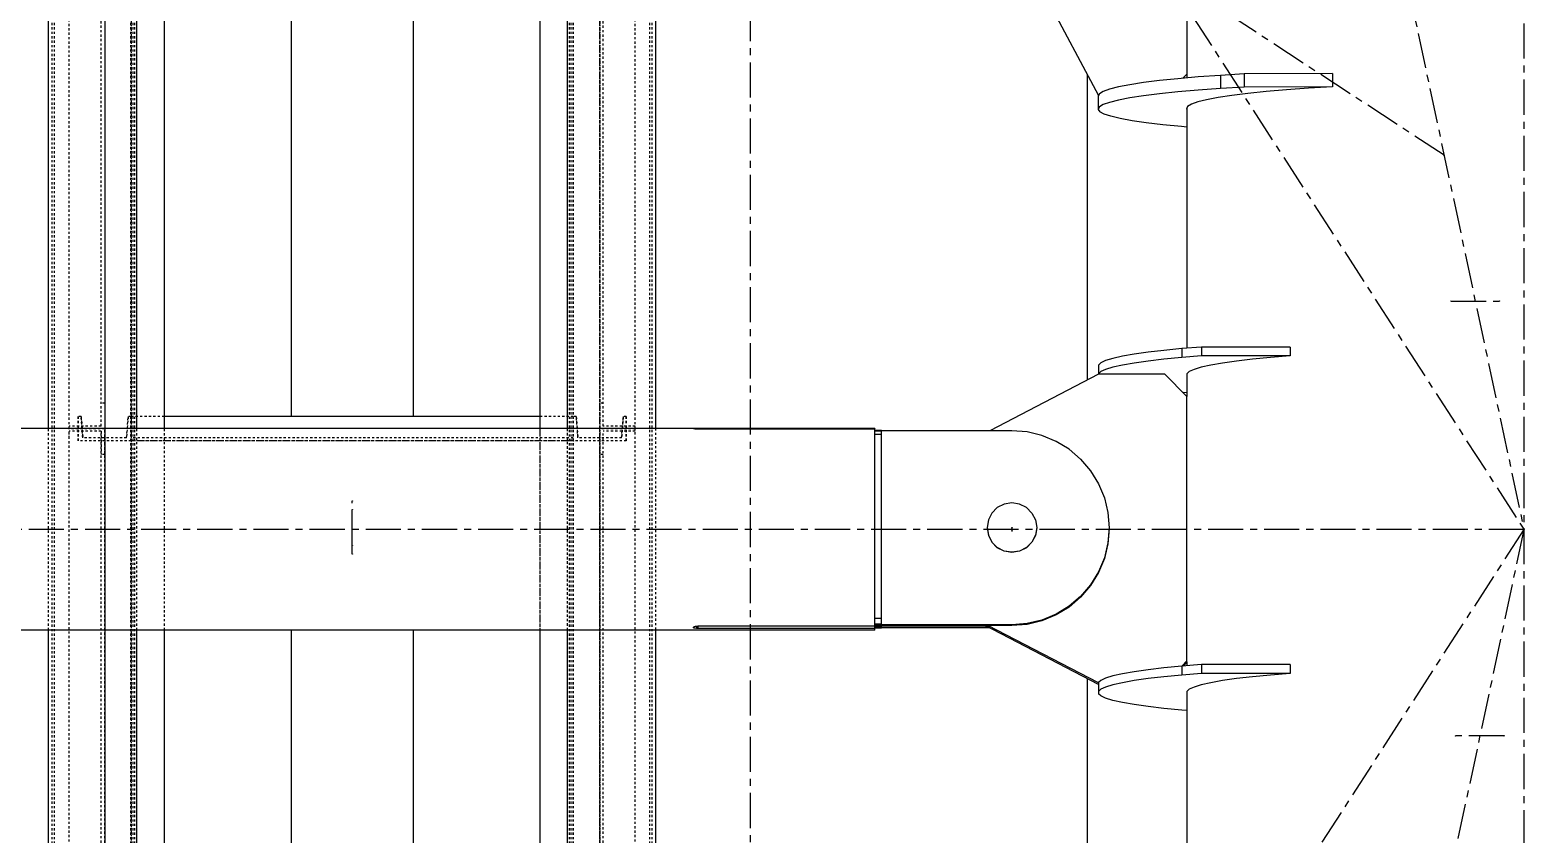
# Model space of a CAD drawing. Header units: millimetres. Extents: x 5143 to 30813, y 232 to 21408.
# Drawn here: x 12032.1 to 12370, y 14031.4 to 14213.2 of the extents above; entities that cross this region are included whole.
import ezdxf

# ---------------------------------------------------------------- set-up
doc = ezdxf.new("R2010")
doc.units = ezdxf.units.MM
doc.header["$LTSCALE"] = 0.25
for name, pattern in [('CENTER', [50.8, 31.75, -6.35, 6.35, -6.35]), ('XKITLINE00', [0]), ('XKITLINE02', [4, 2, -2]), ('XKITLINE03', [6, 3, -1, 1, -1])]:
    doc.linetypes.add(name, pattern=pattern)

msp = doc.modelspace()

# ---------------------------------------------------------------- linework, layer by layer
at = {"color": 3, "linetype": 'XKITLINE02'}
for p, q in [((12037.16, 13721.24), (12037.17, 15406.22)), ((12037.69, 13721.24), (12037.7, 15406.22)), ((12054.93, 13721.24), (12054.93, 15406.22)), ((12055.01, 13721.24), (12055.01, 15406.22)), ((12055.46, 13721.24), (12055.47, 15406.22)), ((12055.86, 13721.24), (12055.86, 15406.22)), ((12153.69, 13723.56), (12153.69, 15406.22)), ((12154.14, 13721.24), (12154.14, 15406.22)), ((12154.54, 13721.24), (12154.54, 15406.22)), ((12154.99, 13721.24), (12154.99, 15406.22)), ((12155.07, 13721.24), (12155.07, 15406.22)), ((12172.31, 13721.24), (12172.31, 15406.22)), ((12172.84, 13721.24), (12172.84, 15406.22)), ((12147.49, 13721.24), (12147.49, 14943.1)), ((12147.49, 14077.5), (12147.49, 14486.62)), ((12173.69, 14123.02), (12173.69, 14317.57)), ((12048.21, 14123.61), (12048.21, 14226.28)), ((12049.01, 14226.28), (12049.01, 14128.83)), ((12160.99, 14123.03), (12160.99, 14226.28)), ((12161.79, 14123.61), (12161.79, 14226.28)), ((12041.01, 14123.03), (12041.01, 14221.06)), ((12168.99, 14123.03), (12168.99, 14221.06)), ((12049.01, 14220.48), (12049.01, 14123.03)), ((12049.01, 14128.83), (12048.21, 14128.83)), ((12049.01, 14128.83), (12049.01, 14123.03)), ((12161.79, 14128.83), (12160.99, 14128.83)), ((12036.31, 14077.5), (12036.31, 14123.02)), ((12048.21, 14123.61), (12041.01, 14123.61)), ((12041.01, 14120.9), (12041.01, 14123.03)), ((12049.01, 14123.03), (12041.01, 14123.03)), ((12049.01, 14123.03), (12041.01, 14123.03)), ((12043.69, 14125.78), (12043.01, 14125.78)), ((12043.01, 14120.28), (12043.01, 14125.78)), ((12043.01, 14125.78), (12043.01, 14120.28)), ((12044.07, 14120.98), (12043.69, 14125.78)), ((12043.69, 14125.78), (12044.07, 14120.98)), ((12049.01, 14117.2), (12049.01, 14123.03)), ((12053.95, 14120.98), (12054.33, 14125.78)), ((12054.33, 14125.78), (12053.95, 14120.98)), ((12055.01, 14125.78), (12054.33, 14125.78)), ((12062.51, 14125.78), (12055.01, 14125.78)), ((12055.01, 14120.28), (12055.01, 14125.78)), ((12055.01, 14120.28), (12055.01, 14125.78)), ((12055.01, 14125.78), (12055.01, 14120.28)), ((12056.31, 14077.5), (12056.31, 14123.02)), ((12062.51, 14077.5), (12062.51, 14123.02)), ((12154.99, 14125.78), (12147.49, 14125.78)), ((12147.49, 13721.24), (12147.49, 14123.02)), ((12153.69, 14077.5), (12153.69, 14123.02)), ((12154.99, 14120.28), (12154.99, 14125.78)), ((12154.99, 14125.78), (12154.99, 14120.28)), ((12155.67, 14125.78), (12154.99, 14125.78)), ((12154.99, 14120.28), (12154.99, 14125.78)), ((12155.67, 14125.78), (12156.05, 14120.98)), ((12156.05, 14120.98), (12155.67, 14125.78)), ((12160.99, 14020.46), (12160.99, 14123.03)), ((12168.99, 14123.03), (12160.99, 14123.03)), ((12168.99, 14123.03), (12160.99, 14123.03)), ((12168.99, 14123.61), (12161.79, 14123.61)), ((12166.31, 14125.78), (12165.93, 14120.98)), ((12165.93, 14120.98), (12166.31, 14125.78)), ((12166.99, 14125.78), (12166.31, 14125.78)), ((12166.99, 14125.78), (12166.99, 14120.28)), ((12166.99, 14120.28), (12166.99, 14125.78)), ((12168.99, 14025.71), (12168.99, 14123.03)), ((12173.69, 13838.61), (12173.69, 14123.02)), ((12048.21, 14122.44), (12041.01, 14122.44)), ((12041.01, 14025.71), (12041.01, 14122.44)), ((12055.01, 14120.28), (12043.01, 14120.28)), ((12053.95, 14120.98), (12044.07, 14120.98)), ((12048.21, 14122.44), (12048.21, 14117.2)), ((12048.21, 14020.46), (12048.21, 14122.44)), ((12049.01, 14020.46), (12049.01, 14120.9)), ((12154.99, 14120.98), (12055.01, 14120.98)), ((12154.99, 14120.28), (12055.01, 14120.28)), ((12166.99, 14120.28), (12154.99, 14120.28)), ((12165.93, 14120.98), (12156.05, 14120.98)), ((12161.79, 14020.46), (12161.79, 14122.44)), ((12168.99, 14122.44), (12161.79, 14122.44)), ((12049.01, 14117.2), (12048.21, 14117.2)), ((12161.79, 14117.2), (12160.99, 14117.2))]:
    msp.add_line(p, q, dxfattribs=at)
at = {"color": 1, "linetype": 'XKITLINE03'}
for p, q in [((12049.02, 15406.22), (12049.01, 13721.24)), ((12055.01, 15406.22), (12055.01, 13721.24)), ((12147.49, 13721.24), (12147.49, 15406.22)), ((12160.99, 15406.22), (12160.99, 13721.24)), ((12049.01, 14220.48), (12049.01, 14123.03)), ((12160.99, 14123.03), (12160.99, 14220.47)), ((12049.01, 14123.03), (12049.01, 14026.29)), ((12160.99, 14026.29), (12160.99, 14123.03)), ((12154.99, 14120.28), (12055.01, 14120.28)), ((12055.01, 14120.28), (12055.01, 14120.28)), ((12154.99, 14120.28), (12154.99, 14120.28))]:
    msp.add_line(p, q, dxfattribs=at)
at = {"color": 8, "linetype": 'CENTER'}
for p, q in [((12195, 15209.12), (12195, 13540.01)), ((11840, 14920.27), (12370, 14100.27)), ((12195, 14920.27), (12370, 14100.27)), ((12351.95, 14184.83), (11918.47, 14468)), ((12370, 14354.32), (12370, 12689.51)), ((12353.51, 14151.85), (12364.46, 14151.88)), ((12105, 14096.69), (12105, 14106.69)), ((12105, 14094.73), (12105, 14104.73)), ((12370, 14100.27), (11840, 13280.27)), ((12370, 14100.27), (11840, 14100.27)), ((12370, 14100.27), (12195, 13280.27)), ((12254.2, 14100.63), (12254.2, 14099.92)), ((12365.51, 14053.62), (12354.56, 14053.59))]:
    msp.add_line(p, q, dxfattribs=at)
at = {"color": 7, "linetype": 'XKITLINE00'}
for p, q in [((12036.31, 14123.02), (12036.31, 14374.73)), ((12056.31, 14123.02), (12056.31, 14361.66)), ((12062.51, 14123.02), (12062.51, 14357.61)), ((12147.49, 14123.02), (12147.49, 14302.1)), ((12153.69, 14123.02), (12153.69, 14298.05)), ((12173.69, 14123.02), (12173.69, 14284.99)), ((12147.49, 14125.78), (12062.51, 14125.78)), ((12036.31, 13721.24), (12036.31, 14077.5)), ((12056.31, 13721.24), (12056.31, 14077.5)), ((12062.51, 13721.24), (12062.51, 14077.5)), ((12147.49, 13798.08), (12147.49, 14077.5)), ((12153.69, 13807.67), (12153.69, 14077.5)), ((12173.69, 13838.61), (12173.69, 14077.5))]:
    msp.add_line(p, q, dxfattribs=at)
at = {"color": 8, "linetype": 'XKITLINE00'}
for p, q in [((12293.8, 14303.14), (12293.8, 14202.29)), ((12240.83, 14259.94), (12273.79, 14198.32)), ((12091.2, 14220.28), (12091.2, 14125.78)), ((12118.8, 14220.28), (12118.8, 14125.78)), ((12271.2, 14203.17), (12271.2, 14133.97)), ((12280.85, 14200.77), (12278.27, 14200.28)), ((12283.97, 14201.25), (12280.85, 14200.77)), ((12287.61, 14201.7), (12283.97, 14201.25)), ((12291.74, 14202.12), (12287.61, 14201.7)), ((12296.33, 14202.51), (12291.74, 14202.12)), ((12293.8, 14203.17), (12292.84, 14202.21)), ((12293.8, 14202.39), (12293.69, 14202.28)), ((12301.34, 14202.87), (12296.33, 14202.51)), ((12306.73, 14203.19), (12301.34, 14202.87)), ((12301.34, 14202.87), (12301.34, 14199.88)), ((12326.7, 14203.27), (12306.73, 14203.19)), ((12306.73, 14203.19), (12306.73, 14200.2)), ((12326.7, 14203.27), (12326.7, 14200.28)), ((12273.98, 14198.72), (12273.73, 14198.19)), ((12273.73, 14198.19), (12273.73, 14195.2)), ((12274.82, 14199.25), (12273.98, 14198.72)), ((12276.25, 14199.77), (12274.82, 14199.25)), ((12278.27, 14200.28), (12276.25, 14199.77)), ((12278.27, 14197.29), (12276.25, 14196.78)), ((12280.85, 14197.78), (12278.27, 14197.29)), ((12283.97, 14198.26), (12280.85, 14197.78)), ((12287.61, 14198.7), (12283.97, 14198.26)), ((12291.74, 14199.13), (12287.61, 14198.7)), ((12296.33, 14199.52), (12291.74, 14199.13)), ((12298.24, 14197.37), (12296.23, 14196.86)), ((12301.34, 14199.88), (12296.33, 14199.52)), ((12300.82, 14197.87), (12298.24, 14197.37)), ((12303.94, 14198.34), (12300.82, 14197.87)), ((12306.73, 14200.2), (12301.34, 14199.88)), ((12307.58, 14198.79), (12303.94, 14198.34)), ((12326.7, 14200.28), (12306.73, 14200.2)), ((12311.71, 14199.21), (12307.58, 14198.79)), ((12316.3, 14199.6), (12311.71, 14199.21)), ((12321.31, 14199.96), (12316.3, 14199.6)), ((12326.7, 14200.28), (12321.31, 14199.96)), ((12273.98, 14195.73), (12273.73, 14195.2)), ((12273.73, 14195.2), (12274.09, 14194.67)), ((12274.82, 14196.26), (12273.98, 14195.73)), ((12275.04, 14194.14), (12274.09, 14194.67)), ((12276.25, 14196.78), (12274.82, 14196.26)), ((12276.58, 14193.62), (12275.04, 14194.14)), ((12293.95, 14195.81), (12293.71, 14195.28)), ((12293.71, 14195.28), (12293.8, 14195.15)), ((12293.8, 14195.48), (12293.8, 14141.22)), ((12294.79, 14196.34), (12293.95, 14195.81)), ((12296.23, 14196.86), (12294.79, 14196.34)), ((12278.69, 14193.11), (12276.58, 14193.62)), ((12281.37, 14192.62), (12278.69, 14193.11)), ((12284.59, 14192.16), (12281.37, 14192.62)), ((12288.32, 14191.71), (12284.59, 14192.16)), ((12292.54, 14191.29), (12288.32, 14191.71)), ((12293.8, 14191.19), (12292.54, 14191.29)), ((12281.83, 14139.86), (12279.18, 14139.4)), ((12284.98, 14140.31), (12281.83, 14139.86)), ((12288.59, 14140.73), (12284.98, 14140.31)), ((12292.65, 14141.13), (12288.59, 14140.73)), ((12297.11, 14141.49), (12292.65, 14141.13)), ((12292.65, 14141.13), (12292.65, 14139.13)), ((12297.11, 14141.49), (12297.11, 14139.5)), ((12317.11, 14141.49), (12297.11, 14141.49)), ((12317.11, 14141.49), (12317.11, 14139.5)), ((12274.31, 14137.92), (12273.76, 14137.41)), ((12273.76, 14137.41), (12273.76, 14135.42)), ((12275.4, 14138.42), (12274.31, 14137.92)), ((12275.4, 14136.43), (12274.31, 14135.93)), ((12277.03, 14138.92), (12275.4, 14138.42)), ((12277.03, 14136.92), (12275.4, 14136.43)), ((12279.18, 14139.4), (12277.03, 14138.92)), ((12279.18, 14137.4), (12277.03, 14136.92)), ((12281.83, 14137.87), (12279.18, 14137.4)), ((12284.98, 14138.31), (12281.83, 14137.87)), ((12288.59, 14138.74), (12284.98, 14138.31)), ((12292.65, 14139.13), (12288.59, 14138.74)), ((12297.11, 14139.5), (12292.65, 14139.13)), ((12295.4, 14136.43), (12294.31, 14135.93)), ((12297.03, 14136.92), (12295.4, 14136.43)), ((12299.18, 14137.4), (12297.03, 14136.92)), ((12317.11, 14139.5), (12297.11, 14139.5)), ((12301.83, 14137.87), (12299.18, 14137.4)), ((12304.98, 14138.31), (12301.83, 14137.87)), ((12308.59, 14138.74), (12304.98, 14138.31)), ((12312.65, 14139.13), (12308.59, 14138.74)), ((12317.11, 14139.5), (12312.65, 14139.13)), ((12273.8, 14135.32), (12249.19, 14122.56)), ((12274.31, 14135.93), (12273.76, 14135.42)), ((12273.76, 14135.42), (12273.76, 14135.31)), ((12288.8, 14135.32), (12273.8, 14135.32)), ((12293.8, 14130.34), (12288.8, 14135.32)), ((12294.31, 14135.93), (12293.76, 14135.42)), ((12293.76, 14135.42), (12293.76, 14134.91)), ((12293.8, 14134.88), (12293.76, 14134.91)), ((12293.8, 14135.45), (12293.8, 14130.34)), ((12293.8, 14131.11), (12292.96, 14131.17)), ((12293.8, 14070.37), (12293.8, 14130.34)), ((12223.2, 14123.05), (11986.8, 14123.05)), ((12182.36, 14123.03), (12182.19, 14123.03)), ((12182.36, 14122.97), (12182.19, 14123.02)), ((12182.6, 14123.03), (12182.36, 14123.03)), ((12182.6, 14122.93), (12182.36, 14122.97)), ((12182.89, 14123.03), (12182.6, 14123.03)), ((12182.89, 14122.91), (12182.6, 14122.93)), ((12183.2, 14123.03), (12182.89, 14123.03)), ((12182.89, 14123.03), (12182.89, 14122.91)), ((12183.2, 14122.9), (12182.89, 14122.91)), ((12223.2, 14123.03), (12183.2, 14123.03)), ((12183.2, 14123.03), (12183.2, 14122.9)), ((12223.2, 14122.9), (12183.2, 14122.9)), ((12223.2, 14123.05), (12223.2, 14123.03)), ((12223.2, 14122.9), (12223.2, 14123.05)), ((12223.2, 14087.01), (12223.2, 14122.9)), ((12224.7, 14122.62), (12223.2, 14122.62)), ((12254.2, 14122.56), (12223.2, 14122.56)), ((12224.7, 14122.44), (12223.2, 14122.44)), ((12224.7, 14121.7), (12223.2, 14121.7)), ((12224.7, 14122.62), (12224.7, 14122.56)), ((12224.7, 14120.41), (12224.7, 14122.44)), ((12224.7, 14078.83), (12224.7, 14120.41)), ((12257.64, 14122.29), (12254.2, 14122.56)), ((12260.99, 14121.49), (12257.64, 14122.29)), ((12264.18, 14120.17), (12260.99, 14121.49)), ((12267.13, 14118.37), (12264.18, 14120.17)), ((12269.75, 14116.14), (12267.13, 14118.37)), ((12269.75, 14116.14), (12271.99, 14113.52)), ((12271.99, 14113.52), (12273.8, 14110.59)), ((12273.8, 14110.59), (12275.12, 14107.41)), ((12252.46, 14106), (12250.9, 14105.21)), ((12254.2, 14106.28), (12252.46, 14106)), ((12255.93, 14106), (12254.2, 14106.28)), ((12257.49, 14105.21), (12255.93, 14106)), ((12275.12, 14107.41), (12275.92, 14104.06)), ((12249.66, 14103.97), (12248.87, 14102.42)), ((12250.9, 14105.21), (12249.66, 14103.97)), ((12258.73, 14103.97), (12257.49, 14105.21)), ((12258.73, 14103.97), (12259.52, 14102.42)), ((12275.92, 14104.06), (12276.2, 14100.63)), ((12248.87, 14102.42), (12248.6, 14100.69)), ((12248.6, 14100.69), (12248.87, 14098.97)), ((12248.6, 14100.63), (12248.87, 14098.9)), ((12259.52, 14102.42), (12259.8, 14100.69)), ((12259.8, 14100.69), (12259.52, 14098.97)), ((12259.8, 14100.63), (12259.52, 14098.9)), ((12276.2, 14100.63), (12275.92, 14097.2)), ((12276.2, 14100.47), (12275.92, 14097.04)), ((12248.87, 14098.97), (12249.66, 14097.41)), ((12248.87, 14098.9), (12249.66, 14097.35)), ((12250.9, 14096.18), (12249.66, 14097.41)), ((12250.9, 14096.11), (12249.66, 14097.35)), ((12252.46, 14095.38), (12250.9, 14096.18)), ((12252.46, 14095.32), (12250.9, 14096.11)), ((12257.49, 14096.18), (12255.93, 14095.38)), ((12257.49, 14096.11), (12255.93, 14095.32)), ((12258.73, 14097.41), (12257.49, 14096.18)), ((12258.73, 14097.35), (12257.49, 14096.11)), ((12259.52, 14098.97), (12258.73, 14097.41)), ((12259.52, 14098.9), (12258.73, 14097.35)), ((12275.92, 14097.2), (12275.12, 14093.85)), ((12275.92, 14097.04), (12275.12, 14093.69)), ((12254.2, 14095.11), (12252.46, 14095.38)), ((12254.2, 14095.05), (12252.46, 14095.32)), ((12255.93, 14095.38), (12254.2, 14095.11)), ((12255.93, 14095.32), (12254.2, 14095.05)), ((12254.2, 14095.11), (12254.2, 14095.05)), ((12275.12, 14093.85), (12273.8, 14090.67)), ((12275.12, 14093.69), (12273.8, 14090.52)), ((12273.8, 14090.67), (12271.99, 14087.74)), ((12273.8, 14090.52), (12271.99, 14087.58)), ((12223.2, 14078.37), (12223.2, 14087.01)), ((12271.99, 14087.74), (12269.75, 14085.12)), ((12271.99, 14087.58), (12269.75, 14084.96)), ((12267.13, 14082.89), (12264.18, 14081.09)), ((12267.13, 14082.73), (12264.18, 14080.93)), ((12269.75, 14085.12), (12267.13, 14082.89)), ((12269.75, 14084.96), (12267.13, 14082.73)), ((12224.7, 14080.12), (12223.2, 14080.12)), ((12257.64, 14078.97), (12254.2, 14078.7)), ((12260.99, 14079.77), (12257.64, 14078.97)), ((12260.99, 14079.61), (12257.64, 14078.81)), ((12257.64, 14078.97), (12257.64, 14078.81)), ((12264.18, 14081.09), (12260.99, 14079.77)), ((12264.18, 14080.93), (12260.99, 14079.61)), ((12223.2, 14077.5), (11986.8, 14077.5)), ((12091.2, 14077.5), (12091.2, 14025.78)), ((12118.8, 14077.5), (12118.8, 14025.78)), ((12182.19, 14078.15), (12182.11, 14078.1)), ((12182.11, 14078.1), (12182.11, 14078.05)), ((12182.19, 14078), (12182.11, 14078.05)), ((12182.36, 14078.24), (12182.19, 14078.15)), ((12182.36, 14077.96), (12182.19, 14078)), ((12182.6, 14078.31), (12182.36, 14078.24)), ((12182.6, 14077.92), (12182.36, 14077.96)), ((12182.89, 14078.36), (12182.6, 14078.31)), ((12182.89, 14077.9), (12182.6, 14077.92)), ((12183.2, 14078.37), (12182.89, 14078.36)), ((12182.89, 14078.36), (12182.89, 14077.9)), ((12183.2, 14077.89), (12182.89, 14077.9)), ((12223.2, 14078.37), (12183.2, 14078.37)), ((12183.2, 14078.37), (12183.2, 14077.89)), ((12223.2, 14077.89), (12183.2, 14077.89)), ((12224.7, 14078.83), (12223.2, 14078.83)), ((12254.2, 14078.7), (12223.2, 14078.7)), ((12254.2, 14078.54), (12223.2, 14078.54)), ((12223.2, 14078.37), (12223.2, 14078.31)), ((12223.2, 14077.5), (12223.2, 14078.37)), ((12224.7, 14078.31), (12223.2, 14078.31)), ((12224.7, 14078.12), (12223.2, 14078.12)), ((12224.7, 14077.93), (12223.2, 14077.93)), ((12224.7, 14077.93), (12224.7, 14078.53)), ((12248.89, 14078.15), (12224.7, 14078.15)), ((12249.19, 14077.99), (12224.7, 14077.99)), ((12273.76, 14065.24), (12248.13, 14078.54)), ((12273.76, 14065.56), (12248.74, 14078.54)), ((12257.64, 14078.81), (12254.2, 14078.54)), ((12254.2, 14078.7), (12254.2, 14078.54)), ((12288.59, 14068.95), (12284.98, 14068.53)), ((12292.65, 14069.35), (12288.59, 14068.95)), ((12293.8, 14070.53), (12292.61, 14069.35)), ((12297.11, 14069.72), (12292.65, 14069.35)), ((12292.65, 14069.35), (12292.65, 14067.36)), ((12293.8, 14070.21), (12292.96, 14069.38)), ((12293.8, 14070.37), (12293.8, 14069.44)), ((12297.11, 14069.72), (12297.11, 14067.72)), ((12317.11, 14069.72), (12297.11, 14069.72)), ((12317.11, 14069.72), (12317.11, 14067.72)), ((12271.2, 14066.57), (12271.2, 13997.66)), ((12274.31, 14066.15), (12273.76, 14065.64)), ((12273.76, 14065.64), (12273.76, 14063.64)), ((12275.4, 14066.65), (12274.31, 14066.15)), ((12277.03, 14067.14), (12275.4, 14066.65)), ((12279.18, 14067.62), (12277.03, 14067.14)), ((12279.18, 14065.63), (12277.03, 14065.15)), ((12281.83, 14068.09), (12279.18, 14067.62)), ((12281.83, 14066.09), (12279.18, 14065.63)), ((12284.98, 14068.53), (12281.83, 14068.09)), ((12284.98, 14066.54), (12281.83, 14066.09)), ((12288.59, 14066.96), (12284.98, 14066.54)), ((12292.65, 14067.36), (12288.59, 14066.96)), ((12297.11, 14067.72), (12292.65, 14067.36)), ((12299.18, 14065.63), (12297.03, 14065.15)), ((12317.11, 14067.72), (12297.11, 14067.72)), ((12301.83, 14066.09), (12299.18, 14065.63)), ((12304.98, 14066.54), (12301.83, 14066.09)), ((12308.59, 14066.96), (12304.98, 14066.54)), ((12312.65, 14067.36), (12308.59, 14066.96)), ((12317.11, 14067.72), (12312.65, 14067.36)), ((12274.31, 14064.15), (12273.76, 14063.64)), ((12273.76, 14063.64), (12273.76, 14063.14)), ((12274.31, 14062.63), (12273.76, 14063.14)), ((12275.4, 14064.65), (12274.31, 14064.15)), ((12275.4, 14062.13), (12274.31, 14062.63)), ((12277.03, 14065.15), (12275.4, 14064.65)), ((12277.03, 14061.63), (12275.4, 14062.13)), ((12294.31, 14064.15), (12293.76, 14063.64)), ((12293.76, 14063.64), (12293.76, 14063.14)), ((12293.8, 14063.11), (12293.76, 14063.14)), ((12293.8, 14063.67), (12293.8, 14009.34)), ((12295.4, 14064.65), (12294.31, 14064.15)), ((12297.03, 14065.15), (12295.4, 14064.65)), ((12279.18, 14061.15), (12277.03, 14061.63)), ((12281.83, 14060.69), (12279.18, 14061.15)), ((12284.98, 14060.24), (12281.83, 14060.69)), ((12288.59, 14059.82), (12284.98, 14060.24)), ((12292.65, 14059.42), (12288.59, 14059.82)), ((12293.8, 14059.33), (12292.65, 14059.42))]:
    msp.add_line(p, q, dxfattribs=at)
for centre in [(12351.95, 14184.83), (12353.51, 14151.85), (12364.46, 14151.88), (12105, 14106.69), (12105, 14104.73), (12254.2, 14100.63), (12254.2, 14099.92), (12370, 14100.27), (12370, 14100.27), (12370, 14100.27), (12370, 14100.27), (12370, 14100.27), (12105, 14096.69), (12105, 14094.73), (12354.56, 14053.59), (12365.51, 14053.62)]:
    msp.add_circle(centre, 0.05, dxfattribs=at)
at = {"color": 1, "linetype": 'XKITLINE00'}
for centre in [(12049.01, 14123.03), (12049.01, 14123.03), (12160.99, 14123.03), (12160.99, 14123.03), (12055.01, 14120.28), (12055.01, 14120.28), (12154.99, 14120.28), (12154.99, 14120.28)]:
    msp.add_circle(centre, 0.05, dxfattribs=at)

doc.saveas('drawing.dxf')
